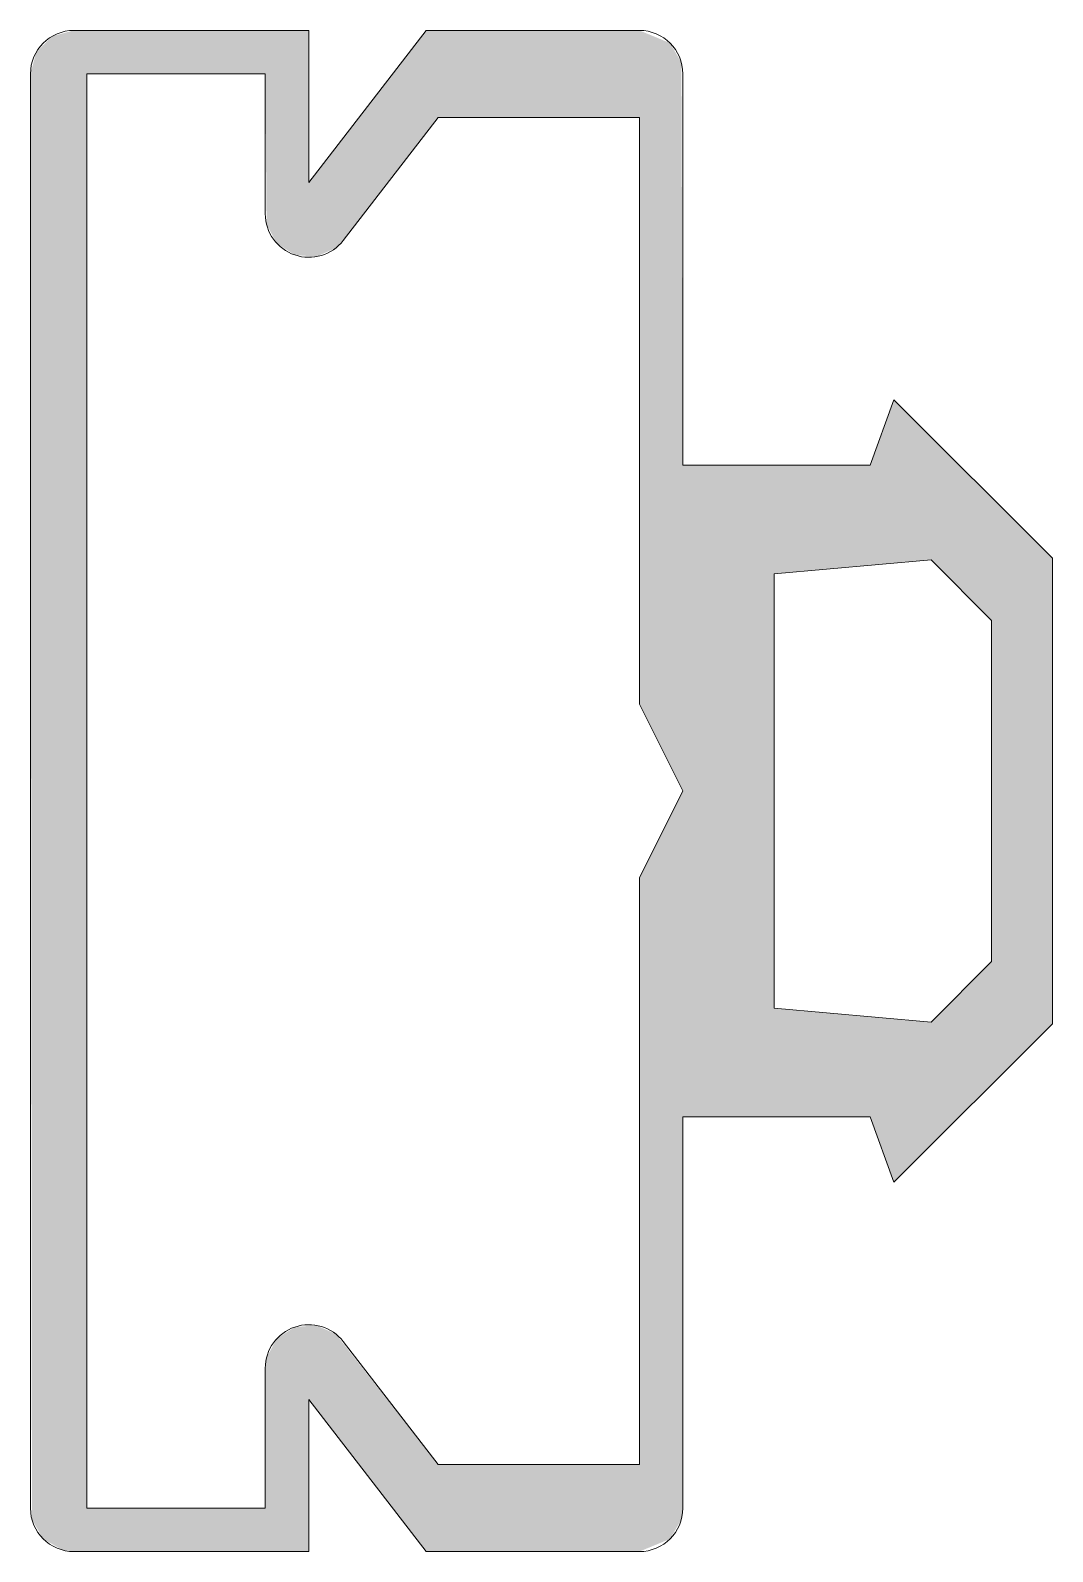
# Model space of a CAD drawing. Header units: metres. Extents: x -7.5 to 4.3, y -17.5 to 0.
import ezdxf

# ---------------------------------------------------------------- set-up
doc = ezdxf.new("R2010")
doc.units = ezdxf.units.M
doc.layers.add('A-DETL-GENF', color=92, linetype='Continuous', lineweight=18)

# ---------------------------------------------------------------- blocks, each defined once
blk = doc.blocks.new('31 Solarlux r_05 - 31Solarlux r_05-4764913-00_0 Basismaterialen')
at = {"layer": 'A-DETL-GENF'}
h = blk.add_hatch(color=256, dxfattribs=at)
h.paths.add_polyline_path([(-7, 0), (-7.25, -0.067), (-7.433, -0.25), (-7.5, -0.5), (-7.483, -17.129), (-7.354, -17.354), (-7.129, -17.483), (-7, -17.5), (-4.3, -17.5), (-4.3, -15.75), (-2.95, -17.5), (-0.5, -17.5), (-0.146, -17.354), (-0.017, -17.129), (0, -17), (0, -12.5), (2.154, -12.5), (2.427, -13.25), (4.25, -11.427), (4.25, -6.073), (2.427, -4.25), (2.154, -5), (0, -5), (-0.017, -0.371), (-0.146, -0.146), (-0.5, 0), (-2.95, 0), (-4.3, -1.75), (-4.3, 0)])
h.paths.add_polyline_path([(-6.853, -0.5), (-4.8, -0.5), (-4.785, -2.233), (-4.667, -2.449), (-4.461, -2.583), (-4.216, -2.603), (-3.991, -2.504), (-3.904, -2.416), (-2.812, -1), (-0.5, -1), (-0.5, -7.75), (0, -8.75), (-0.5, -9.75), (-0.5, -16.5), (-2.812, -16.5), (-3.991, -14.996), (-4.216, -14.897), (-4.461, -14.917), (-4.667, -15.051), (-4.785, -15.267), (-4.8, -15.39), (-4.8, -17), (-6.853, -17)])
h.paths.add_polyline_path([(2.855, -6.092), (3.55, -6.787), (3.55, -10.713), (2.855, -11.408), (1.05, -11.25), (1.05, -6.25)])
for p, q in [((-4.3, 0), (-7, 0)), ((-4.3, -1.75), (-4.3, 0)), ((-2.95, 0), (-4.3, -1.75)), ((-0.5, 0), (-2.95, 0)), ((-7.5, -0.5), (-7.5, -17)), ((-6.853, -17), (-6.853, -0.5)), ((-6.853, -0.5), (-4.8, -0.5)), ((-4.8, -0.5), (-4.8, -2.11)), ((0, -5), (0, -0.5)), ((-3.904, -2.416), (-2.812, -1)), ((-2.812, -1), (-0.5, -1)), ((-0.5, -1), (-0.5, -7.75)), ((2.427, -4.25), (2.154, -5)), ((4.25, -6.073), (2.427, -4.25)), ((2.154, -5), (0, -5)), ((1.05, -6.25), (2.855, -6.092)), ((2.855, -6.092), (3.55, -6.787)), ((4.25, -11.427), (4.25, -6.073)), ((1.05, -11.25), (1.05, -6.25)), ((3.55, -6.787), (3.55, -10.713)), ((-0.5, -7.75), (0, -8.75)), ((0, -8.75), (-0.5, -9.75)), ((-0.5, -9.75), (-0.5, -16.5)), ((3.55, -10.713), (2.855, -11.408)), ((2.855, -11.408), (1.05, -11.25)), ((2.427, -13.25), (4.25, -11.427)), ((0, -17), (0, -12.5)), ((0, -12.5), (2.154, -12.5)), ((2.154, -12.5), (2.427, -13.25)), ((-2.812, -16.5), (-3.904, -15.084)), ((-4.8, -15.39), (-4.8, -17)), ((-4.3, -17.5), (-4.3, -15.75)), ((-4.3, -15.75), (-2.95, -17.5)), ((-0.5, -16.5), (-2.812, -16.5)), ((-4.8, -17), (-6.853, -17)), ((-7, -17.5), (-4.3, -17.5)), ((-2.95, -17.5), (-0.5, -17.5))]:
    blk.add_line(p, q, dxfattribs=at)
for centre, start, end in [((-7, -0.5), 90, 180), ((-0.5, -0.5), 0, 90), ((-4.3, -2.11), 180, 322.3524), ((-4.3, -15.39), 37.6476, 180), ((-7, -17), 180, 270), ((-0.5, -17), 270, 0)]:
    blk.add_arc(centre, 0.5, start, end, dxfattribs=at)

msp = doc.modelspace()

# ---------------------------------------------------------------- block references
msp.add_blockref('31 Solarlux r_05 - 31Solarlux r_05-4764913-00_0 Basismaterialen', (0, 0))

doc.saveas('drawing.dxf')
